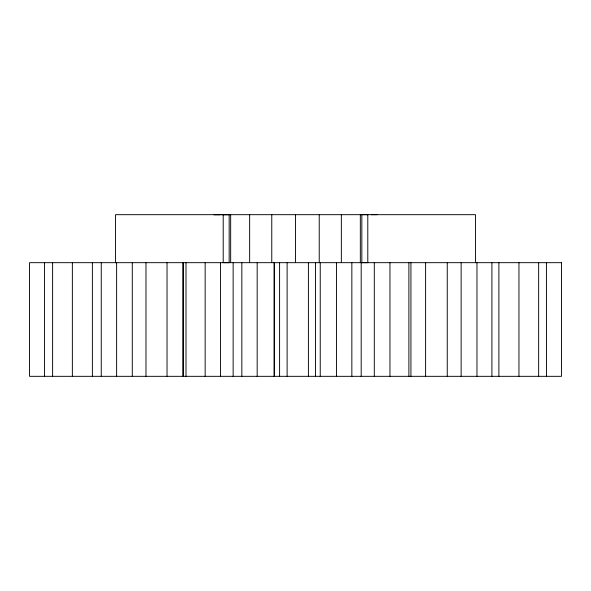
<?xml version="1.0" encoding="UTF-8"?>
<svg xmlns="http://www.w3.org/2000/svg" width="591" height="591" viewBox="0 0 591 591"><rect width="100%" height="100%" fill="white"/><g stroke="black" fill="none" stroke-linecap="round" stroke-linejoin="round"><path stroke-width="0.89" d="M230.667 262.367L230.667 214.681M249.653 262.367L249.653 214.681M271.771 262.367L271.771 214.681M295.5 262.367L295.5 214.681M319.229 262.367L319.229 214.681M341.347 262.367L341.347 214.681M360.333 262.367L360.333 214.681M229.16 214.673L223.206 214.681L223.206 262.677L229.16 262.67L229.16 214.673L213.89 214.681L219.926 214.681M371.207 214.673L377.161 214.681M546.431 262.677L546.461 376.327M538.652 262.677L538.652 376.327M518.957 262.677L518.957 376.327M498.885 262.677L498.885 376.327M491.911 262.677L491.911 376.327M476.967 262.677L476.967 376.327M475.482 262.677L475.482 214.681L115.518 214.681L115.518 262.677M461.135 262.677L461.135 376.327M447.254 262.677L447.254 376.327M425.601 262.677L425.601 376.327M410.93 262.677L410.93 376.327M408.883 262.677L408.883 376.327M389.957 262.677L389.957 376.327M374.295 262.677L374.295 376.327M361.19 262.677L361.19 376.327M351.852 262.677L351.852 376.327M336.53 262.677L336.53 376.327M320.233 262.677L320.233 376.327M315.505 262.677L315.505 376.327M308.406 262.677L308.406 376.327M287.115 262.677L287.115 376.327M279.595 262.677L279.595 376.327M274.468 262.677L274.468 376.327M274.039 262.677L274.039 376.327M257.174 262.677L257.174 376.327M241.845 262.677L241.845 376.327M233.142 262.677L233.142 376.327M220.465 262.677L220.465 376.327M205.151 262.677L205.151 376.327M186.01 262.677L186.01 376.327M183.402 262.677L183.402 376.327M182.818 262.677L182.818 376.327M167.031 262.677L167.031 376.327M145.977 262.677L145.977 376.327M132.288 262.677L132.288 376.327M116.619 262.677L116.619 376.327M101.253 262.677L101.253 376.327M92.381 262.677L92.381 376.327M72.361 262.677L72.361 376.327M52.614 262.677L52.614 376.327M44.539 262.677L44.569 376.327M561.45 262.677L29.55 262.677L29.55 376.327L561.45 376.327L561.45 262.677M367.794 214.681L361.84 214.673L361.84 262.67L367.794 262.677L367.794 214.681"/></g></svg>
